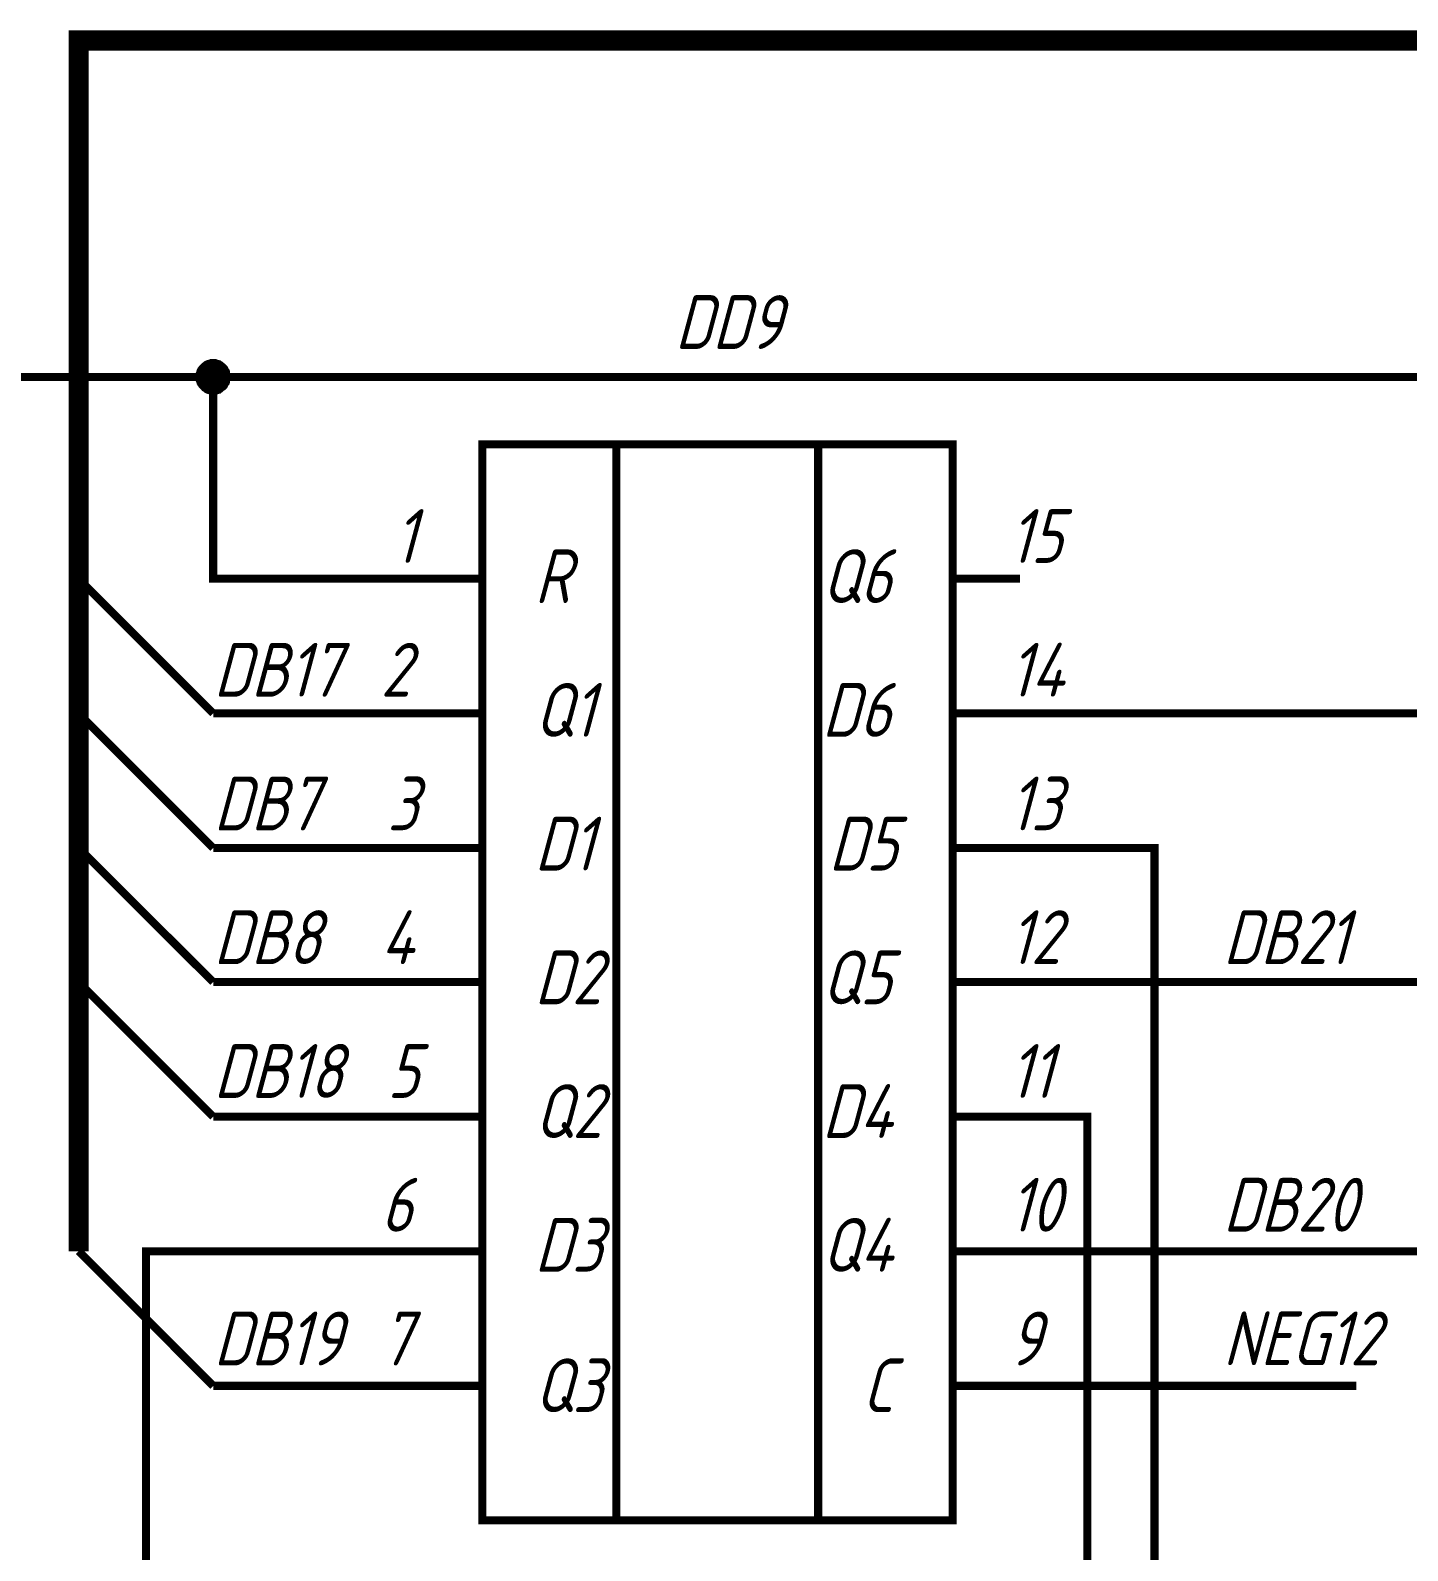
# Model space of a CAD drawing. Extents: x 196 to 1101, y 70 to 664.
# Drawn here: x 630.2 to 681.4, y 550.1 to 606.6 of the extents above; entities that cross this region are included whole.
import ezdxf

# ---------------------------------------------------------------- set-up
doc = ezdxf.new("R2010")
doc.units = 0
doc.header["$MEASUREMENT"] = 0
doc.layers.add('Sheet', color=255, linetype='CONTINUOUS')
doc.styles.add('GOST type A0', font='', dxfattribs={"oblique": 15, "height": 3.5})
doc.styles.get('GOST type A0').set_extended_font_data('GOST type A')

msp = doc.modelspace()

# ---------------------------------------------------------------- linework, layer by layer
at = {"layer": 'Sheet'}
for points, const_width in [([(631.985, 561.179), (631.985, 561.179), (631.985, 606.18), (691.97, 606.18)], 0.749), ([(704.454, 586.173), (696.954, 586.173), (696.954, 593.675), (636.985, 593.675), (589.5, 593.675), (589.5, 476.18), (502.03, 476.18)], 0.3), ([(636.472, 593.675), (636.472, 593.706), (636.472, 593.722), (636.472, 593.753), (636.488, 593.784), (636.488, 593.8), (636.503, 593.831), (636.503, 593.846), (636.519, 593.877), (636.519, 593.893), (636.535, 593.924), (636.55, 593.939), (636.566, 593.955), (636.581, 593.986), (636.597, 594.002), (636.612, 594.017), (636.628, 594.033), (636.643, 594.048), (636.659, 594.064), (636.674, 594.079), (636.705, 594.095), (636.721, 594.11), (636.736, 594.126), (636.767, 594.141), (636.783, 594.141), (636.814, 594.157), (636.83, 594.157), (636.861, 594.172), (636.876, 594.172), (636.907, 594.188), (636.938, 594.188), (636.954, 594.188), (636.985, 594.188)], 0.3), ([(636.472, 593.675), (636.472, 593.706), (636.472, 593.722), (636.472, 593.753), (636.488, 593.784), (636.488, 593.8), (636.503, 593.831), (636.503, 593.846), (636.519, 593.877), (636.519, 593.893), (636.535, 593.924), (636.55, 593.939), (636.566, 593.955), (636.581, 593.986), (636.597, 594.002), (636.612, 594.017), (636.628, 594.033), (636.643, 594.048), (636.659, 594.064), (636.674, 594.079), (636.705, 594.095), (636.721, 594.11), (636.736, 594.126), (636.767, 594.141), (636.783, 594.141), (636.814, 594.157), (636.83, 594.157), (636.861, 594.172), (636.876, 594.172), (636.907, 594.188), (636.938, 594.188), (636.954, 594.188), (636.985, 594.188)], 0.3), ([(636.472, 593.675), (636.472, 593.706), (636.472, 593.722), (636.472, 593.753), (636.488, 593.784), (636.488, 593.8), (636.503, 593.831), (636.503, 593.846), (636.519, 593.877), (636.519, 593.893), (636.535, 593.924), (636.55, 593.939), (636.566, 593.955), (636.581, 593.986), (636.597, 594.002), (636.612, 594.017), (636.628, 594.033), (636.643, 594.048), (636.659, 594.064), (636.674, 594.079), (636.705, 594.095), (636.721, 594.11), (636.736, 594.126), (636.767, 594.141), (636.783, 594.141), (636.814, 594.157), (636.83, 594.157), (636.861, 594.172), (636.876, 594.172), (636.907, 594.188), (636.938, 594.188), (636.954, 594.188), (636.985, 594.188)], 0.3), ([(636.472, 593.675), (636.472, 593.706), (636.472, 593.722), (636.472, 593.753), (636.488, 593.784), (636.488, 593.8), (636.503, 593.831), (636.503, 593.846), (636.519, 593.877), (636.519, 593.893), (636.535, 593.924), (636.55, 593.939), (636.566, 593.955), (636.581, 593.986), (636.597, 594.002), (636.612, 594.017), (636.628, 594.033), (636.643, 594.048), (636.659, 594.064), (636.674, 594.079), (636.705, 594.095), (636.721, 594.11), (636.736, 594.126), (636.767, 594.141), (636.783, 594.141), (636.814, 594.157), (636.83, 594.157), (636.861, 594.172), (636.876, 594.172), (636.907, 594.188), (636.938, 594.188), (636.954, 594.188), (636.985, 594.188)], 0.3), ([(636.472, 593.675), (636.472, 593.706), (636.472, 593.722), (636.472, 593.753), (636.488, 593.784), (636.488, 593.8), (636.503, 593.831), (636.503, 593.846), (636.519, 593.877), (636.519, 593.893), (636.535, 593.924), (636.55, 593.939), (636.566, 593.955), (636.581, 593.986), (636.597, 594.002), (636.612, 594.017), (636.628, 594.033), (636.643, 594.048), (636.659, 594.064), (636.674, 594.079), (636.705, 594.095), (636.721, 594.11), (636.736, 594.126), (636.767, 594.141), (636.783, 594.141), (636.814, 594.157), (636.83, 594.157), (636.861, 594.172), (636.876, 594.172), (636.907, 594.188), (636.938, 594.188), (636.954, 594.188), (636.985, 594.188)], 0.3), ([(636.472, 593.675), (636.472, 593.706), (636.472, 593.722), (636.472, 593.753), (636.488, 593.784), (636.488, 593.8), (636.503, 593.831), (636.503, 593.846), (636.519, 593.877), (636.519, 593.893), (636.535, 593.924), (636.55, 593.939), (636.566, 593.955), (636.581, 593.986), (636.597, 594.002), (636.612, 594.017), (636.628, 594.033), (636.643, 594.048), (636.659, 594.064), (636.674, 594.079), (636.705, 594.095), (636.721, 594.11), (636.736, 594.126), (636.767, 594.141), (636.783, 594.141), (636.814, 594.157), (636.83, 594.157), (636.861, 594.172), (636.876, 594.172), (636.907, 594.188), (636.938, 594.188), (636.954, 594.188), (636.985, 594.188)], 0.3), ([(636.472, 593.675), (636.472, 593.706), (636.472, 593.722), (636.472, 593.753), (636.488, 593.784), (636.488, 593.8), (636.503, 593.831), (636.503, 593.846), (636.519, 593.877), (636.519, 593.893), (636.535, 593.924), (636.55, 593.939), (636.566, 593.955), (636.581, 593.986), (636.597, 594.002), (636.612, 594.017), (636.628, 594.033), (636.643, 594.048), (636.659, 594.064), (636.674, 594.079), (636.705, 594.095), (636.721, 594.11), (636.736, 594.126), (636.767, 594.141), (636.783, 594.141), (636.814, 594.157), (636.83, 594.157), (636.861, 594.172), (636.876, 594.172), (636.907, 594.188), (636.938, 594.188), (636.954, 594.188), (636.985, 594.188)], 0.3), ([(636.472, 593.675), (636.472, 593.706), (636.472, 593.722), (636.472, 593.753), (636.488, 593.784), (636.488, 593.8), (636.503, 593.831), (636.503, 593.846), (636.519, 593.877), (636.519, 593.893), (636.535, 593.924), (636.55, 593.939), (636.566, 593.955), (636.581, 593.986), (636.597, 594.002), (636.612, 594.017), (636.628, 594.033), (636.643, 594.048), (636.659, 594.064), (636.674, 594.079), (636.705, 594.095), (636.721, 594.11), (636.736, 594.126), (636.767, 594.141), (636.783, 594.141), (636.814, 594.157), (636.83, 594.157), (636.861, 594.172), (636.876, 594.172), (636.907, 594.188), (636.938, 594.188), (636.954, 594.188), (636.985, 594.188)], 0.3), ([(636.985, 593.163), (636.954, 593.163), (636.938, 593.163), (636.907, 593.163), (636.876, 593.178), (636.861, 593.178), (636.83, 593.194), (636.814, 593.194), (636.783, 593.209), (636.767, 593.209), (636.736, 593.225), (636.721, 593.24), (636.705, 593.256), (636.674, 593.271), (636.659, 593.287), (636.643, 593.303), (636.628, 593.318), (636.612, 593.334), (636.597, 593.349), (636.581, 593.365), (636.566, 593.396), (636.55, 593.411), (636.535, 593.427), (636.519, 593.458), (636.519, 593.473), (636.503, 593.504), (636.503, 593.52), (636.488, 593.551), (636.488, 593.567), (636.472, 593.598), (636.472, 593.629), (636.472, 593.644), (636.472, 593.675)], 0.3), ([(636.472, 593.675), (636.472, 593.675)], 0.3), ([(636.985, 593.163), (636.954, 593.163), (636.938, 593.163), (636.907, 593.163), (636.876, 593.178), (636.861, 593.178), (636.83, 593.194), (636.814, 593.194), (636.783, 593.209), (636.767, 593.209), (636.736, 593.225), (636.721, 593.24), (636.705, 593.256), (636.674, 593.271), (636.659, 593.287), (636.643, 593.303), (636.628, 593.318), (636.612, 593.334), (636.597, 593.349), (636.581, 593.365), (636.566, 593.396), (636.55, 593.411), (636.535, 593.427), (636.519, 593.458), (636.519, 593.473), (636.503, 593.504), (636.503, 593.52), (636.488, 593.551), (636.488, 593.567), (636.472, 593.598), (636.472, 593.629), (636.472, 593.644), (636.472, 593.675)], 0.3), ([(636.472, 593.675), (636.472, 593.675)], 0.3), ([(636.985, 593.163), (636.954, 593.163), (636.938, 593.163), (636.907, 593.163), (636.876, 593.178), (636.861, 593.178), (636.83, 593.194), (636.814, 593.194), (636.783, 593.209), (636.767, 593.209), (636.736, 593.225), (636.721, 593.24), (636.705, 593.256), (636.674, 593.271), (636.659, 593.287), (636.643, 593.303), (636.628, 593.318), (636.612, 593.334), (636.597, 593.349), (636.581, 593.365), (636.566, 593.396), (636.55, 593.411), (636.535, 593.427), (636.519, 593.458), (636.519, 593.473), (636.503, 593.504), (636.503, 593.52), (636.488, 593.551), (636.488, 593.567), (636.472, 593.598), (636.472, 593.629), (636.472, 593.644), (636.472, 593.675)], 0.3), ([(636.472, 593.675), (636.472, 593.675)], 0.3), ([(636.985, 593.163), (636.954, 593.163), (636.938, 593.163), (636.907, 593.163), (636.876, 593.178), (636.861, 593.178), (636.83, 593.194), (636.814, 593.194), (636.783, 593.209), (636.767, 593.209), (636.736, 593.225), (636.721, 593.24), (636.705, 593.256), (636.674, 593.271), (636.659, 593.287), (636.643, 593.303), (636.628, 593.318), (636.612, 593.334), (636.597, 593.349), (636.581, 593.365), (636.566, 593.396), (636.55, 593.411), (636.535, 593.427), (636.519, 593.458), (636.519, 593.473), (636.503, 593.504), (636.503, 593.52), (636.488, 593.551), (636.488, 593.567), (636.472, 593.598), (636.472, 593.629), (636.472, 593.644), (636.472, 593.675)], 0.3), ([(636.472, 593.675), (636.472, 593.675)], 0.3), ([(636.985, 593.163), (636.954, 593.163), (636.938, 593.163), (636.907, 593.163), (636.876, 593.178), (636.861, 593.178), (636.83, 593.194), (636.814, 593.194), (636.783, 593.209), (636.767, 593.209), (636.736, 593.225), (636.721, 593.24), (636.705, 593.256), (636.674, 593.271), (636.659, 593.287), (636.643, 593.303), (636.628, 593.318), (636.612, 593.334), (636.597, 593.349), (636.581, 593.365), (636.566, 593.396), (636.55, 593.411), (636.535, 593.427), (636.519, 593.458), (636.519, 593.473), (636.503, 593.504), (636.503, 593.52), (636.488, 593.551), (636.488, 593.567), (636.472, 593.598), (636.472, 593.629), (636.472, 593.644), (636.472, 593.675)], 0.3), ([(636.472, 593.675), (636.472, 593.675)], 0.3), ([(636.985, 593.163), (636.954, 593.163), (636.938, 593.163), (636.907, 593.163), (636.876, 593.178), (636.861, 593.178), (636.83, 593.194), (636.814, 593.194), (636.783, 593.209), (636.767, 593.209), (636.736, 593.225), (636.721, 593.24), (636.705, 593.256), (636.674, 593.271), (636.659, 593.287), (636.643, 593.303), (636.628, 593.318), (636.612, 593.334), (636.597, 593.349), (636.581, 593.365), (636.566, 593.396), (636.55, 593.411), (636.535, 593.427), (636.519, 593.458), (636.519, 593.473), (636.503, 593.504), (636.503, 593.52), (636.488, 593.551), (636.488, 593.567), (636.472, 593.598), (636.472, 593.629), (636.472, 593.644), (636.472, 593.675)], 0.3), ([(636.472, 593.675), (636.472, 593.675)], 0.3), ([(636.985, 593.163), (636.954, 593.163), (636.938, 593.163), (636.907, 593.163), (636.876, 593.178), (636.861, 593.178), (636.83, 593.194), (636.814, 593.194), (636.783, 593.209), (636.767, 593.209), (636.736, 593.225), (636.721, 593.24), (636.705, 593.256), (636.674, 593.271), (636.659, 593.287), (636.643, 593.303), (636.628, 593.318), (636.612, 593.334), (636.597, 593.349), (636.581, 593.365), (636.566, 593.396), (636.55, 593.411), (636.535, 593.427), (636.519, 593.458), (636.519, 593.473), (636.503, 593.504), (636.503, 593.52), (636.488, 593.551), (636.488, 593.567), (636.472, 593.598), (636.472, 593.629), (636.472, 593.644), (636.472, 593.675)], 0.3), ([(636.472, 593.675), (636.472, 593.675)], 0.3), ([(636.985, 593.163), (636.954, 593.163), (636.938, 593.163), (636.907, 593.163), (636.876, 593.178), (636.861, 593.178), (636.83, 593.194), (636.814, 593.194), (636.783, 593.209), (636.767, 593.209), (636.736, 593.225), (636.721, 593.24), (636.705, 593.256), (636.674, 593.271), (636.659, 593.287), (636.643, 593.303), (636.628, 593.318), (636.612, 593.334), (636.597, 593.349), (636.581, 593.365), (636.566, 593.396), (636.55, 593.411), (636.535, 593.427), (636.519, 593.458), (636.519, 593.473), (636.503, 593.504), (636.503, 593.52), (636.488, 593.551), (636.488, 593.567), (636.472, 593.598), (636.472, 593.629), (636.472, 593.644), (636.472, 593.675)], 0.3), ([(636.472, 593.675), (636.472, 593.675)], 0.3), ([(636.985, 594.188), (636.985, 594.188)], 0.3), ([(636.985, 594.188), (637.016, 594.188), (637.031, 594.188), (637.062, 594.188), (637.094, 594.172), (637.109, 594.172), (637.14, 594.157), (637.156, 594.157), (637.187, 594.141), (637.202, 594.141), (637.218, 594.126), (637.249, 594.11), (637.264, 594.095), (637.28, 594.079), (637.295, 594.064), (637.326, 594.048), (637.342, 594.033), (637.358, 594.017), (637.373, 594.002), (637.389, 593.986), (637.404, 593.955), (637.404, 593.939), (637.42, 593.924), (637.435, 593.893), (637.451, 593.877), (637.451, 593.846), (637.466, 593.831), (637.466, 593.8), (637.466, 593.784), (637.482, 593.753), (637.482, 593.722), (637.482, 593.706), (637.482, 593.675)], 0.3), ([(636.985, 594.188), (636.985, 594.188)], 0.3), ([(636.985, 594.188), (637.016, 594.188), (637.031, 594.188), (637.062, 594.188), (637.094, 594.172), (637.109, 594.172), (637.14, 594.157), (637.156, 594.157), (637.187, 594.141), (637.202, 594.141), (637.218, 594.126), (637.249, 594.11), (637.264, 594.095), (637.28, 594.079), (637.295, 594.064), (637.326, 594.048), (637.342, 594.033), (637.358, 594.017), (637.373, 594.002), (637.389, 593.986), (637.404, 593.955), (637.404, 593.939), (637.42, 593.924), (637.435, 593.893), (637.451, 593.877), (637.451, 593.846), (637.466, 593.831), (637.466, 593.8), (637.466, 593.784), (637.482, 593.753), (637.482, 593.722), (637.482, 593.706), (637.482, 593.675)], 0.3), ([(636.985, 594.188), (636.985, 594.188)], 0.3), ([(636.985, 594.188), (637.016, 594.188), (637.031, 594.188), (637.062, 594.188), (637.094, 594.172), (637.109, 594.172), (637.14, 594.157), (637.156, 594.157), (637.187, 594.141), (637.202, 594.141), (637.218, 594.126), (637.249, 594.11), (637.264, 594.095), (637.28, 594.079), (637.295, 594.064), (637.326, 594.048), (637.342, 594.033), (637.358, 594.017), (637.373, 594.002), (637.389, 593.986), (637.404, 593.955), (637.404, 593.939), (637.42, 593.924), (637.435, 593.893), (637.451, 593.877), (637.451, 593.846), (637.466, 593.831), (637.466, 593.8), (637.466, 593.784), (637.482, 593.753), (637.482, 593.722), (637.482, 593.706), (637.482, 593.675)], 0.3), ([(636.985, 594.188), (636.985, 594.188)], 0.3), ([(636.985, 594.188), (637.016, 594.188), (637.031, 594.188), (637.062, 594.188), (637.094, 594.172), (637.109, 594.172), (637.14, 594.157), (637.156, 594.157), (637.187, 594.141), (637.202, 594.141), (637.218, 594.126), (637.249, 594.11), (637.264, 594.095), (637.28, 594.079), (637.295, 594.064), (637.326, 594.048), (637.342, 594.033), (637.358, 594.017), (637.373, 594.002), (637.389, 593.986), (637.404, 593.955), (637.404, 593.939), (637.42, 593.924), (637.435, 593.893), (637.451, 593.877), (637.451, 593.846), (637.466, 593.831), (637.466, 593.8), (637.466, 593.784), (637.482, 593.753), (637.482, 593.722), (637.482, 593.706), (637.482, 593.675)], 0.3), ([(636.985, 594.188), (636.985, 594.188)], 0.3), ([(636.985, 594.188), (637.016, 594.188), (637.031, 594.188), (637.062, 594.188), (637.094, 594.172), (637.109, 594.172), (637.14, 594.157), (637.156, 594.157), (637.187, 594.141), (637.202, 594.141), (637.218, 594.126), (637.249, 594.11), (637.264, 594.095), (637.28, 594.079), (637.295, 594.064), (637.326, 594.048), (637.342, 594.033), (637.358, 594.017), (637.373, 594.002), (637.389, 593.986), (637.404, 593.955), (637.404, 593.939), (637.42, 593.924), (637.435, 593.893), (637.451, 593.877), (637.451, 593.846), (637.466, 593.831), (637.466, 593.8), (637.466, 593.784), (637.482, 593.753), (637.482, 593.722), (637.482, 593.706), (637.482, 593.675)], 0.3), ([(636.985, 594.188), (636.985, 594.188)], 0.3), ([(636.985, 594.188), (637.016, 594.188), (637.031, 594.188), (637.062, 594.188), (637.094, 594.172), (637.109, 594.172), (637.14, 594.157), (637.156, 594.157), (637.187, 594.141), (637.202, 594.141), (637.218, 594.126), (637.249, 594.11), (637.264, 594.095), (637.28, 594.079), (637.295, 594.064), (637.326, 594.048), (637.342, 594.033), (637.358, 594.017), (637.373, 594.002), (637.389, 593.986), (637.404, 593.955), (637.404, 593.939), (637.42, 593.924), (637.435, 593.893), (637.451, 593.877), (637.451, 593.846), (637.466, 593.831), (637.466, 593.8), (637.466, 593.784), (637.482, 593.753), (637.482, 593.722), (637.482, 593.706), (637.482, 593.675)], 0.3), ([(636.985, 594.188), (636.985, 594.188)], 0.3), ([(636.985, 594.188), (637.016, 594.188), (637.031, 594.188), (637.062, 594.188), (637.094, 594.172), (637.109, 594.172), (637.14, 594.157), (637.156, 594.157), (637.187, 594.141), (637.202, 594.141), (637.218, 594.126), (637.249, 594.11), (637.264, 594.095), (637.28, 594.079), (637.295, 594.064), (637.326, 594.048), (637.342, 594.033), (637.358, 594.017), (637.373, 594.002), (637.389, 593.986), (637.404, 593.955), (637.404, 593.939), (637.42, 593.924), (637.435, 593.893), (637.451, 593.877), (637.451, 593.846), (637.466, 593.831), (637.466, 593.8), (637.466, 593.784), (637.482, 593.753), (637.482, 593.722), (637.482, 593.706), (637.482, 593.675)], 0.3), ([(636.985, 594.188), (636.985, 594.188)], 0.3), ([(636.985, 594.188), (637.016, 594.188), (637.031, 594.188), (637.062, 594.188), (637.094, 594.172), (637.109, 594.172), (637.14, 594.157), (637.156, 594.157), (637.187, 594.141), (637.202, 594.141), (637.218, 594.126), (637.249, 594.11), (637.264, 594.095), (637.28, 594.079), (637.295, 594.064), (637.326, 594.048), (637.342, 594.033), (637.358, 594.017), (637.373, 594.002), (637.389, 593.986), (637.404, 593.955), (637.404, 593.939), (637.42, 593.924), (637.435, 593.893), (637.451, 593.877), (637.451, 593.846), (637.466, 593.831), (637.466, 593.8), (637.466, 593.784), (637.482, 593.753), (637.482, 593.722), (637.482, 593.706), (637.482, 593.675)], 0.3), ([(644.485, 586.173), (636.985, 586.173), (636.985, 593.675)], 0.3), ([(637.482, 593.675), (637.482, 593.644), (637.482, 593.629), (637.482, 593.598), (637.466, 593.567), (637.466, 593.551), (637.466, 593.52), (637.451, 593.504), (637.451, 593.473), (637.435, 593.458), (637.42, 593.427), (637.404, 593.411), (637.404, 593.396), (637.389, 593.365), (637.373, 593.349), (637.358, 593.334), (637.342, 593.318), (637.326, 593.303), (637.295, 593.287), (637.28, 593.271), (637.264, 593.256), (637.249, 593.24), (637.218, 593.225), (637.202, 593.209), (637.187, 593.209), (637.156, 593.194), (637.14, 593.194), (637.109, 593.178), (637.094, 593.178), (637.062, 593.163), (637.031, 593.163), (637.016, 593.163), (636.985, 593.163)], 0.3), ([(637.482, 593.675), (637.482, 593.644), (637.482, 593.629), (637.482, 593.598), (637.466, 593.567), (637.466, 593.551), (637.466, 593.52), (637.451, 593.504), (637.451, 593.473), (637.435, 593.458), (637.42, 593.427), (637.404, 593.411), (637.404, 593.396), (637.389, 593.365), (637.373, 593.349), (637.358, 593.334), (637.342, 593.318), (637.326, 593.303), (637.295, 593.287), (637.28, 593.271), (637.264, 593.256), (637.249, 593.24), (637.218, 593.225), (637.202, 593.209), (637.187, 593.209), (637.156, 593.194), (637.14, 593.194), (637.109, 593.178), (637.094, 593.178), (637.062, 593.163), (637.031, 593.163), (637.016, 593.163), (636.985, 593.163)], 0.3), ([(637.482, 593.675), (637.482, 593.644), (637.482, 593.629), (637.482, 593.598), (637.466, 593.567), (637.466, 593.551), (637.466, 593.52), (637.451, 593.504), (637.451, 593.473), (637.435, 593.458), (637.42, 593.427), (637.404, 593.411), (637.404, 593.396), (637.389, 593.365), (637.373, 593.349), (637.358, 593.334), (637.342, 593.318), (637.326, 593.303), (637.295, 593.287), (637.28, 593.271), (637.264, 593.256), (637.249, 593.24), (637.218, 593.225), (637.202, 593.209), (637.187, 593.209), (637.156, 593.194), (637.14, 593.194), (637.109, 593.178), (637.094, 593.178), (637.062, 593.163), (637.031, 593.163), (637.016, 593.163), (636.985, 593.163)], 0.3), ([(637.482, 593.675), (637.482, 593.644), (637.482, 593.629), (637.482, 593.598), (637.466, 593.567), (637.466, 593.551), (637.466, 593.52), (637.451, 593.504), (637.451, 593.473), (637.435, 593.458), (637.42, 593.427), (637.404, 593.411), (637.404, 593.396), (637.389, 593.365), (637.373, 593.349), (637.358, 593.334), (637.342, 593.318), (637.326, 593.303), (637.295, 593.287), (637.28, 593.271), (637.264, 593.256), (637.249, 593.24), (637.218, 593.225), (637.202, 593.209), (637.187, 593.209), (637.156, 593.194), (637.14, 593.194), (637.109, 593.178), (637.094, 593.178), (637.062, 593.163), (637.031, 593.163), (637.016, 593.163), (636.985, 593.163)], 0.3), ([(637.482, 593.675), (637.482, 593.644), (637.482, 593.629), (637.482, 593.598), (637.466, 593.567), (637.466, 593.551), (637.466, 593.52), (637.451, 593.504), (637.451, 593.473), (637.435, 593.458), (637.42, 593.427), (637.404, 593.411), (637.404, 593.396), (637.389, 593.365), (637.373, 593.349), (637.358, 593.334), (637.342, 593.318), (637.326, 593.303), (637.295, 593.287), (637.28, 593.271), (637.264, 593.256), (637.249, 593.24), (637.218, 593.225), (637.202, 593.209), (637.187, 593.209), (637.156, 593.194), (637.14, 593.194), (637.109, 593.178), (637.094, 593.178), (637.062, 593.163), (637.031, 593.163), (637.016, 593.163), (636.985, 593.163)], 0.3), ([(637.482, 593.675), (637.482, 593.644), (637.482, 593.629), (637.482, 593.598), (637.466, 593.567), (637.466, 593.551), (637.466, 593.52), (637.451, 593.504), (637.451, 593.473), (637.435, 593.458), (637.42, 593.427), (637.404, 593.411), (637.404, 593.396), (637.389, 593.365), (637.373, 593.349), (637.358, 593.334), (637.342, 593.318), (637.326, 593.303), (637.295, 593.287), (637.28, 593.271), (637.264, 593.256), (637.249, 593.24), (637.218, 593.225), (637.202, 593.209), (637.187, 593.209), (637.156, 593.194), (637.14, 593.194), (637.109, 593.178), (637.094, 593.178), (637.062, 593.163), (637.031, 593.163), (637.016, 593.163), (636.985, 593.163)], 0.3), ([(637.482, 593.675), (637.482, 593.644), (637.482, 593.629), (637.482, 593.598), (637.466, 593.567), (637.466, 593.551), (637.466, 593.52), (637.451, 593.504), (637.451, 593.473), (637.435, 593.458), (637.42, 593.427), (637.404, 593.411), (637.404, 593.396), (637.389, 593.365), (637.373, 593.349), (637.358, 593.334), (637.342, 593.318), (637.326, 593.303), (637.295, 593.287), (637.28, 593.271), (637.264, 593.256), (637.249, 593.24), (637.218, 593.225), (637.202, 593.209), (637.187, 593.209), (637.156, 593.194), (637.14, 593.194), (637.109, 593.178), (637.094, 593.178), (637.062, 593.163), (637.031, 593.163), (637.016, 593.163), (636.985, 593.163)], 0.3), ([(637.482, 593.675), (637.482, 593.644), (637.482, 593.629), (637.482, 593.598), (637.466, 593.567), (637.466, 593.551), (637.466, 593.52), (637.451, 593.504), (637.451, 593.473), (637.435, 593.458), (637.42, 593.427), (637.404, 593.411), (637.404, 593.396), (637.389, 593.365), (637.373, 593.349), (637.358, 593.334), (637.342, 593.318), (637.326, 593.303), (637.295, 593.287), (637.28, 593.271), (637.264, 593.256), (637.249, 593.24), (637.218, 593.225), (637.202, 593.209), (637.187, 593.209), (637.156, 593.194), (637.14, 593.194), (637.109, 593.178), (637.094, 593.178), (637.062, 593.163), (637.031, 593.163), (637.016, 593.163), (636.985, 593.163)], 0.3), ([(637.482, 593.675), (637.482, 593.675), (637.482, 593.675), (637.482, 593.675), (637.482, 593.675), (637.482, 593.675), (637.482, 593.675), (637.482, 593.675), (637.482, 593.675), (637.482, 593.675), (637.482, 593.675), (637.482, 593.675), (637.482, 593.675), (637.482, 593.675), (637.482, 593.675), (637.482, 593.675), (637.482, 593.675), (637.482, 593.675), (637.482, 593.675), (637.482, 593.675), (637.482, 593.675), (637.482, 593.675), (637.482, 593.675), (637.482, 593.675), (637.482, 593.675), (637.482, 593.675), (637.482, 593.675), (637.482, 593.675), (637.482, 593.675), (637.482, 593.675), (637.482, 593.675), (637.482, 593.675), (637.482, 593.675)], 0.3), ([(637.482, 593.675), (637.482, 593.675)], 0.3), ([(637.482, 593.675), (637.482, 593.675), (637.482, 593.675), (637.482, 593.675), (637.482, 593.675), (637.482, 593.675), (637.482, 593.675), (637.482, 593.675), (637.482, 593.675), (637.482, 593.675), (637.482, 593.675), (637.482, 593.675), (637.482, 593.675), (637.482, 593.675), (637.482, 593.675), (637.482, 593.675), (637.482, 593.675), (637.482, 593.675), (637.482, 593.675), (637.482, 593.675), (637.482, 593.675), (637.482, 593.675), (637.482, 593.675), (637.482, 593.675), (637.482, 593.675), (637.482, 593.675), (637.482, 593.675), (637.482, 593.675), (637.482, 593.675), (637.482, 593.675), (637.482, 593.675), (637.482, 593.675), (637.482, 593.675)], 0.3), ([(637.482, 593.675), (637.482, 593.675)], 0.3), ([(637.482, 593.675), (637.482, 593.675), (637.482, 593.675), (637.482, 593.675), (637.482, 593.675), (637.482, 593.675), (637.482, 593.675), (637.482, 593.675), (637.482, 593.675), (637.482, 593.675), (637.482, 593.675), (637.482, 593.675), (637.482, 593.675), (637.482, 593.675), (637.482, 593.675), (637.482, 593.675), (637.482, 593.675), (637.482, 593.675), (637.482, 593.675), (637.482, 593.675), (637.482, 593.675), (637.482, 593.675), (637.482, 593.675), (637.482, 593.675), (637.482, 593.675), (637.482, 593.675), (637.482, 593.675), (637.482, 593.675), (637.482, 593.675), (637.482, 593.675), (637.482, 593.675), (637.482, 593.675), (637.482, 593.675)], 0.3), ([(637.482, 593.675), (637.482, 593.675)], 0.3), ([(637.482, 593.675), (637.482, 593.675), (637.482, 593.675), (637.482, 593.675), (637.482, 593.675), (637.482, 593.675), (637.482, 593.675), (637.482, 593.675), (637.482, 593.675), (637.482, 593.675), (637.482, 593.675), (637.482, 593.675), (637.482, 593.675), (637.482, 593.675), (637.482, 593.675), (637.482, 593.675), (637.482, 593.675), (637.482, 593.675), (637.482, 593.675), (637.482, 593.675), (637.482, 593.675), (637.482, 593.675), (637.482, 593.675), (637.482, 593.675), (637.482, 593.675), (637.482, 593.675), (637.482, 593.675), (637.482, 593.675), (637.482, 593.675), (637.482, 593.675), (637.482, 593.675), (637.482, 593.675), (637.482, 593.675)], 0.3), ([(637.482, 593.675), (637.482, 593.675)], 0.3), ([(637.482, 593.675), (637.482, 593.675), (637.482, 593.675), (637.482, 593.675), (637.482, 593.675), (637.482, 593.675), (637.482, 593.675), (637.482, 593.675), (637.482, 593.675), (637.482, 593.675), (637.482, 593.675), (637.482, 593.675), (637.482, 593.675), (637.482, 593.675), (637.482, 593.675), (637.482, 593.675), (637.482, 593.675), (637.482, 593.675), (637.482, 593.675), (637.482, 593.675), (637.482, 593.675), (637.482, 593.675), (637.482, 593.675), (637.482, 593.675), (637.482, 593.675), (637.482, 593.675), (637.482, 593.675), (637.482, 593.675), (637.482, 593.675), (637.482, 593.675), (637.482, 593.675), (637.482, 593.675), (637.482, 593.675)], 0.3), ([(637.482, 593.675), (637.482, 593.675)], 0.3), ([(637.482, 593.675), (637.482, 593.675), (637.482, 593.675), (637.482, 593.675), (637.482, 593.675), (637.482, 593.675), (637.482, 593.675), (637.482, 593.675), (637.482, 593.675), (637.482, 593.675), (637.482, 593.675), (637.482, 593.675), (637.482, 593.675), (637.482, 593.675), (637.482, 593.675), (637.482, 593.675), (637.482, 593.675), (637.482, 593.675), (637.482, 593.675), (637.482, 593.675), (637.482, 593.675), (637.482, 593.675), (637.482, 593.675), (637.482, 593.675), (637.482, 593.675), (637.482, 593.675), (637.482, 593.675), (637.482, 593.675), (637.482, 593.675), (637.482, 593.675), (637.482, 593.675), (637.482, 593.675), (637.482, 593.675)], 0.3), ([(637.482, 593.675), (637.482, 593.675)], 0.3), ([(637.482, 593.675), (637.482, 593.675), (637.482, 593.675), (637.482, 593.675), (637.482, 593.675), (637.482, 593.675), (637.482, 593.675), (637.482, 593.675), (637.482, 593.675), (637.482, 593.675), (637.482, 593.675), (637.482, 593.675), (637.482, 593.675), (637.482, 593.675), (637.482, 593.675), (637.482, 593.675), (637.482, 593.675), (637.482, 593.675), (637.482, 593.675), (637.482, 593.675), (637.482, 593.675), (637.482, 593.675), (637.482, 593.675), (637.482, 593.675), (637.482, 593.675), (637.482, 593.675), (637.482, 593.675), (637.482, 593.675), (637.482, 593.675), (637.482, 593.675), (637.482, 593.675), (637.482, 593.675), (637.482, 593.675)], 0.3), ([(637.482, 593.675), (637.482, 593.675)], 0.3), ([(637.482, 593.675), (637.482, 593.675), (637.482, 593.675), (637.482, 593.675), (637.482, 593.675), (637.482, 593.675), (637.482, 593.675), (637.482, 593.675), (637.482, 593.675), (637.482, 593.675), (637.482, 593.675), (637.482, 593.675), (637.482, 593.675), (637.482, 593.675), (637.482, 593.675), (637.482, 593.675), (637.482, 593.675), (637.482, 593.675), (637.482, 593.675), (637.482, 593.675), (637.482, 593.675), (637.482, 593.675), (637.482, 593.675), (637.482, 593.675), (637.482, 593.675), (637.482, 593.675), (637.482, 593.675), (637.482, 593.675), (637.482, 593.675), (637.482, 593.675), (637.482, 593.675), (637.482, 593.675), (637.482, 593.675)], 0.3), ([(637.482, 593.675), (637.482, 593.675)], 0.3), ([(651.969, 591.174), (651.969, 551.176)], 0.3), ([(659.469, 591.174), (659.469, 551.176)], 0.3), ([(631.985, 586.173), (636.985, 581.171)], 0.3), ([(646.985, 586.173), (644.485, 586.173)], 0.3), ([(664.47, 586.173), (666.97, 586.173)], 0.3), ([(569.5, 526.182), (681.97, 526.182), (681.97, 581.171), (666.97, 581.171)], 0.3), ([(636.985, 576.169), (631.985, 581.171)], 0.3), ([(644.485, 581.171), (636.985, 581.171)], 0.3), ([(646.985, 581.171), (644.485, 581.171)], 0.3), ([(664.47, 581.171), (666.97, 581.171)], 0.3), ([(569.5, 521.181), (671.97, 521.181), (671.97, 576.169), (666.97, 576.169)], 0.3), ([(636.985, 571.183), (631.985, 576.169)], 0.3), ([(644.485, 576.169), (636.985, 576.169)], 0.3), ([(646.985, 576.169), (644.485, 576.169)], 0.3), ([(664.47, 576.169), (666.97, 576.169)], 0.3), ([(666.97, 571.183), (684.47, 571.183), (686.97, 573.668)], 0.3), ([(631.985, 571.183), (636.985, 566.181)], 0.3), ([(644.485, 571.183), (636.985, 571.183), (636.985, 571.183)], 0.3), ([(646.985, 571.183), (644.485, 571.183)], 0.3), ([(664.47, 571.183), (666.97, 571.183)], 0.3), ([(666.97, 566.181), (669.47, 566.181), (669.47, 516.179), (569.5, 516.179)], 0.3), ([(644.485, 566.181), (636.985, 566.181), (636.985, 566.181)], 0.3), ([(646.985, 566.181), (644.485, 566.181)], 0.3), ([(664.47, 566.181), (666.97, 566.181)], 0.3), ([(666.97, 561.179), (684.47, 561.179), (686.97, 563.68)], 0.3), ([(644.485, 561.179), (634.485, 561.179), (634.485, 511.177), (569.5, 511.177)], 0.3), ([(631.985, 561.179), (636.985, 556.178)], 0.3), ([(646.985, 561.179), (644.485, 561.179)], 0.3), ([(664.47, 561.179), (666.97, 561.179)], 0.3), ([(644.485, 556.178), (636.985, 556.178)], 0.3), ([(646.985, 556.178), (644.485, 556.178)], 0.3), ([(664.47, 556.178), (666.97, 556.178)], 0.3), ([(666.97, 556.178), (679.47, 556.178)], 0.3)]:
    msp.add_lwpolyline(points, dxfattribs=dict(at, const_width=const_width))
at = {"layer": 'Sheet', "const_width": 0.508}
msp.add_lwpolyline([(636.682, 593.683, 1), (637.19, 593.683, 1)], format="xyb", close=True, dxfattribs=at)
at = {"layer": 'Sheet', "const_width": 0.3}
msp.add_lwpolyline([(646.985, 591.174), (664.47, 591.174), (664.47, 551.176), (646.985, 551.176), (646.985, 591.174)], close=True, dxfattribs=at)

# ---------------------------------------------------------------- texts
at = {"layer": 'Sheet', "style": 'GOST type A0', "oblique": 15}
for s, p in [('DD9', (654.143, 594.716)), ('1', (643.708, 586.763)), ('15', (666.566, 586.763)), ('R', (648.926, 585.272)), ('Q6', (659.609, 585.272)), ('DB17', (637, 581.792)), ('2', (643.212, 581.792)), ('14', (666.566, 581.792)), ('Q1', (648.926, 580.301)), ('D6', (659.609, 580.301)), ('DB7', (637, 576.821)), ('3', (643.46, 576.821)), ('13', (666.566, 576.821)), ('D1', (648.926, 575.33)), ('D5', (659.858, 575.33)), ('DB8', (637, 571.851)), ('4', (643.212, 571.851)), ('12', (666.566, 571.851)), ('DB21', (674.516, 571.851)), ('D2', (648.926, 570.36)), ('Q5', (659.609, 570.36)), ('DB18', (637, 566.88)), ('5', (643.46, 566.88)), ('11', (666.566, 566.88)), ('Q2', (648.926, 565.389)), ('D4', (659.609, 565.389)), ('6', (643.212, 561.909)), ('10', (666.566, 561.909)), ('DB20', (674.516, 561.909)), ('D3', (648.926, 560.418)), ('Q4', (659.609, 560.418)), ('DB19', (637, 556.939)), ('7', (643.212, 556.939)), ('9', (666.566, 556.939)), ('NEG12', (674.516, 556.939)), ('Q3', (648.926, 555.199)), ('C', (661.1, 555.199))]:
    msp.add_text(s, height=2, dxfattribs=at).set_placement(p)

doc.saveas('drawing.dxf')
